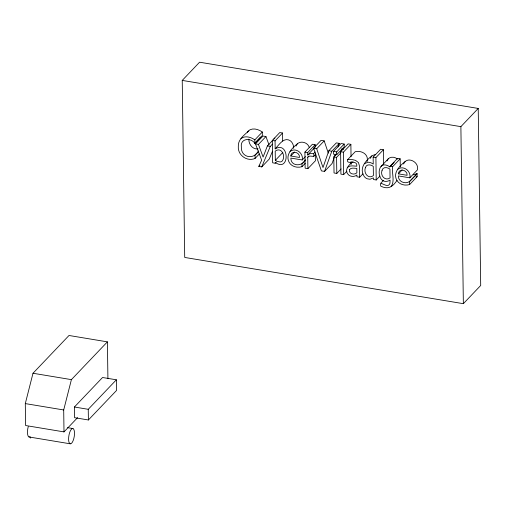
<?xml version="1.0" encoding="UTF-8"?>
<svg xmlns="http://www.w3.org/2000/svg" width="506" height="506" viewBox="0 0 506 506"><rect width="100%" height="100%" fill="white"/><g stroke="black" fill="none" stroke-linecap="round" stroke-linejoin="round"><path stroke-width="0.76" d="M290.805 156.006L291.197 154.286L292.114 153.04C295.213 150.769 299.957 153.596 299.501 157.455L290.805 156.006L294.555 152.072M398.418 173.862L398.81 172.141L399.727 170.895C402.827 168.625 407.57 171.452 407.115 175.31L398.418 173.862L402.169 169.927M397.001 180.433C392.492 187.112 388.026 189.788 380.74 186.113C379.064 179.478 386.489 188.257 389.291 184.564L389.936 183.305L390.082 180.161C376.028 187.903 375.117 156.873 389.898 166.91L390.05 166.246L397.552 158.378L400.151 158.808L400.271 167.056M275.201 163.223L275.365 162.502C290.102 172.951 289.4 140.352 275.175 148.865L275.062 140.87L282.563 133.002L279.799 132.54L272.298 140.409L272.607 162.793L275.201 163.223L276.27 162.097M77.589 417.64L64.003 431.896L25.604 425.521L25.3 403.592L33.004 373.257L69.006 335.484L107.405 341.86L107.917 378.665M64.003 431.896L63.699 409.968L71.403 379.633L107.405 341.86M337.995 146.974L339.292 143.375L336.319 142.882L328.818 150.75L323.005 167.524L316.693 148.739L313.575 148.22L321.405 170.889L324.555 171.407L332.056 163.539L334.124 157.777M324.555 171.407L331.791 151.243L339.292 143.375M334.637 156.335L335.415 154.178M272.234 140.839L267.408 145.899L263.101 157.05L258.452 144.412L255.46 143.919L261.653 160.2L258.8 166.411L261.76 166.904L269.262 159.029L272.494 151.25M261.76 166.904L270.293 146.379L272.437 144.128M353.106 161.503C349.013 164.621 343.378 170.509 348.798 175.057C351.094 176.948 354.567 176.841 356.907 175.07L356.926 176.784L359.677 177.239L362.897 173.868M295.997 146.12C297.996 139.903 307.68 141.572 309.191 147.297M403.611 163.976C406.95 155.576 419.657 161.964 417.336 169.959L409.841 177.827L398.45 175.936C397.988 181.603 405.078 184.513 409.424 181.572L417.083 173.729L417.127 176.676L409.626 184.551C405.11 185.942 399.443 184.709 396.925 180.44C392.517 172.919 399.74 165.873 405.154 161.515M370.329 158.346L371.834 155.905L375.281 154.387M387.001 160.952C388.368 156.468 394.3 156.221 397.393 159.042M371.834 155.905C365.477 160.978 358.931 168.1 364.099 176.278A5.711 4.756 43.6 0 0 367.255 178.801L370.012 179.244L373.428 177.884L373.453 179.522L376.217 179.984L379.968 176.05M297.541 143.66C291.443 148.562 284.1 156.171 290.28 163.938C293.176 167.144 297.99 167.903 302.012 166.695L305.226 163.318M391.113 186.613C395.173 180.958 391.499 173.027 392.656 166.683L400.151 158.808M258.56 151.066C253.753 160.244 240.78 157.568 241.349 146.942C240.027 138.315 250.925 137.341 254.866 143.331L262.367 135.463L262.317 132.022C258.806 129.536 253.974 127.841 249.856 129.821C245.252 134.476 237.858 138.954 238.32 146.436C237.567 155.171 247.105 161.958 255.075 158.435L259.363 153.938M247.289 132.268L248.446 130.852M182.236 80.41L199.579 62.206L478.227 108.442L480.7 285.479L463.357 303.676L184.709 257.44L182.236 80.41L460.884 126.645L478.227 108.442M254.866 143.331L254.822 139.89L262.317 132.022M254.632 143.293L260.527 137.107M255.46 143.919L262.962 136.044L265.947 136.544L269.053 144.969M258.452 144.412L265.947 136.544M255.075 158.435L255.03 155.038L258.781 151.104M273.841 139.156L274.91 138.03M275.175 148.865C278.888 145.152 283.758 136.664 290.172 140.662C292.62 142.357 293.657 145.424 293.739 148.296M258.8 166.411L259.875 165.285M275.334 160.345L275.207 151.136C281.519 146.43 285.96 156.209 282.291 160.952A4.187 3.485 43.6 0 1 279.982 161.939L277.199 161.363L275.334 160.345L282.835 152.477M315.301 153.932L315.396 160.775L307.895 168.643L305.131 168.188L304.903 152.123L312.404 144.248L315.175 144.71L315.206 147.094L307.705 154.969L307.673 152.578L315.175 144.71M305.561 159.782C302.43 166.708 290.792 166.714 290.836 158.081L302.227 159.972L305.441 156.594M313.575 148.22L321.07 140.352L324.194 140.87L328.318 153.147M307.895 168.643L307.737 157.239L308.812 156.114M302.012 166.695L301.968 163.742L305.188 160.37M316.693 148.739L324.194 140.87M307.737 157.239C309.767 154.064 315.434 159.105 313.619 153.653L315.225 151.964M74.42 407.014L102.541 377.508L116.374 379.797L116.519 390.468L88.398 419.98L74.565 417.684L74.42 407.014L88.246 409.31L116.374 379.797M313.657 156.474L315.801 154.222M333.536 151.389L341.038 143.521L344.188 144.039L344.225 146.848L336.724 154.716L333.58 154.197L333.536 151.389L336.686 151.914L344.188 144.039M341.082 168.947L336.8 173.438L334.03 172.982L333.808 156.917L336.484 154.102M346.901 171.211L343.682 174.583L340.917 174.127L340.608 151.743L348.103 143.875L350.873 144.336L351.044 156.683M336.8 173.438L336.572 157.372L340.861 152.875M343.682 174.583L343.372 152.205L350.873 144.336M347.217 167.688C349.583 164.969 353.681 166.101 356.781 166.208C357.71 158.663 345.623 165.677 347.717 159.567L355.218 151.699C361.486 150.206 369.019 154.26 367.071 161.522M364.339 163.773L367.78 162.255A8.077 6.73 43.6 0 1 373.238 164.102L373.143 157.145L380.638 149.27L383.409 149.732L383.611 164.393M376.217 179.984L375.907 157.6L383.409 149.732M381.005 166.455L388.507 158.587M389.898 166.91L394.18 162.413M380.702 183.292L383.377 180.484M409.626 184.551L409.582 181.603L417.083 173.729M290.039 151.528C295.605 146.923 303.79 153.312 302.227 159.972M397.653 169.383C403.219 164.779 411.403 171.167 409.841 177.827M240.945 138.726C244.961 135.228 250.944 137.094 254.822 139.89M307.705 154.969L310.323 153.558L313.619 153.653M416.919 173.703L413.244 174.829M415.926 176.948L417.127 176.676M347.717 159.567L352.726 159.668L355.585 160.402L358.482 162.571L359.526 166.246L359.677 177.239M258.104 148.903C252.602 149.662 248.56 144.172 248.851 139.074M341.31 149.049L343.384 149.39M272.298 140.409L275.062 140.87M340.608 151.743L343.372 152.205M373.143 157.145L375.907 157.6M328.818 150.75L331.791 151.243M267.408 145.899L270.293 146.379M304.903 152.123L307.673 152.578M333.808 156.917L336.572 157.372M390.05 166.246L392.656 166.683M33.004 373.257L71.403 379.633M25.3 403.592L63.699 409.968M67.513 427.652L72.946 428.557A7.754 2.713 -80.6 0 1 73.117 440.682A7.754 2.713 -80.6 0 1 68.588 439.284A7.754 2.713 -80.6 0 1 72.946 428.557M29.025 436.969L70.151 443.794M460.884 126.645L463.357 303.676M351.107 161.313L351.151 164.399M336.686 151.914L336.724 154.716M282.563 133.002L282.677 140.997M88.246 409.31L88.398 419.98M30.531 436.937L30.543 438.101M29.753 436.918A7.754 2.713 -80.6 0 1 28.26 426.596M365.44 167.65C363.251 172.736 368.204 179.611 373.396 175.614L373.27 166.347C370.949 164.456 366.18 163.874 365.44 167.65M382.093 170.25C379.917 175.361 385.028 181.433 390.05 177.929L389.93 169.112C387.647 167.252 382.922 166.525 382.093 170.25M349.551 169.649C348.299 173.849 354.327 175.386 356.875 172.824L356.812 168.365C354.472 168.428 351.082 167.252 349.551 169.649"/></g></svg>
